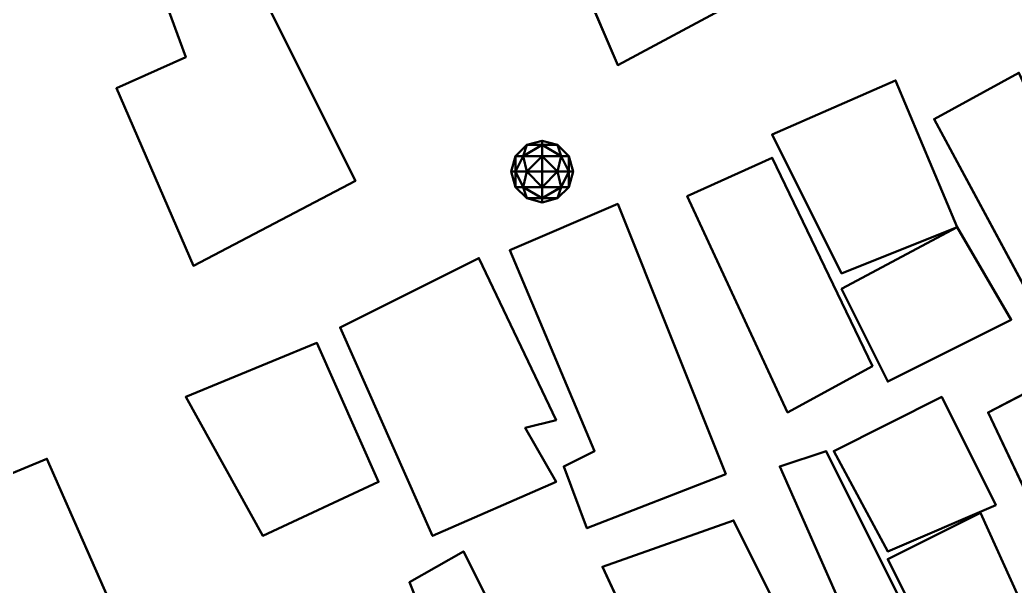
# Model space of a CAD drawing. Header units: metres. Extents: x -246 to 254, y -250 to 250.
# Drawn here: x -56.2 to 8.2, y 86.8 to 123.4 of the extents above; entities that cross this region are included whole.
import ezdxf

# ---------------------------------------------------------------- set-up
doc = ezdxf.new("R2010")
doc.units = ezdxf.units.M
doc.header["$LTSCALE"] = 5.08
doc.layers.add('一般', color=7, linetype='Continuous', lineweight=5)

# ---------------------------------------------------------------- blocks, each defined once
blk = doc.blocks.new('市街地地図 (3D)')
at = {"layer": '一般', "color": 31, "linetype": 'Continuous', "lineweight": 50}
for points, invisible_edges in [([(-44, 156, 6), (-48.5, 166.5, 6), (-47, 167, 6), (-44, 156, 6)], 12), ([(-44, 156), (-48.5, 166.5), (-47, 167), (-44, 156)], 12), ([(-36.5, 160, 6), (-44, 156, 6), (-47, 167, 6), (-36.5, 160, 6)], 14), ([(-36.5, 160), (-44, 156), (-47, 167), (-36.5, 160)], 14), ([(-66.5, 159.5, 4.5), (-74, 162, 4.5), (-72, 156.5, 4.5), (-66.5, 159.5, 4.5)], 13), ([(-66.5, 159.5), (-74, 162), (-72, 156.5), (-66.5, 159.5)], 13), ([(-72, 156.5, 4.5), (-61, 148.5, 4.5), (-66.5, 159.5, 4.5), (-72, 156.5, 4.5)], 13), ([(-72, 156.5), (-61, 148.5), (-66.5, 159.5), (-72, 156.5)], 13), ([(-72, 156.5, 4.5), (-76.5, 154.5, 4.5), (-71.5, 143, 4.5), (-72, 156.5, 4.5)], 12), ([(-72, 156.5), (-76.5, 154.5), (-71.5, 143), (-72, 156.5)], 12), ([(-72, 156.5, 4.5), (-71.5, 143, 4.5), (-61, 148.5, 4.5), (-72, 156.5, 4.5)], 13), ([(-72, 156.5), (-71.5, 143), (-61, 148.5), (-72, 156.5)], 13), ([(-15.5, 150, 4.2), (-18, 155.5, 4.2), (-23.5, 152.5, 4.2), (-15.5, 150, 4.2)], 12), ([(-15.5, 150), (-18, 155.5), (-23.5, 152.5), (-15.5, 150)], 12), ([(-34, 151.5, 4.5), (-29.5, 142.5, 4.5), (-22, 145.5, 4.5), (-26, 155, 4.5)], 8), ([(-34, 151.5), (-29.5, 142.5), (-22, 145.5), (-26, 155)], 8), ([(-15.5, 150, 4.2), (-23.5, 152.5, 4.2), (-16.5, 139.5, 4.2), (-15.5, 150, 4.2)], 13), ([(-15.5, 150), (-23.5, 152.5), (-16.5, 139.5), (-15.5, 150)], 13), ([(-39.5, 147.5, 5.7), (-33, 133.5, 5.7), (-27.5, 136.5, 5.7), (-34, 150, 5.7)], 8), ([(-39.5, 147.5), (-33, 133.5), (-27.5, 136.5), (-34, 150)], 8), ([(-44, 147, 4.8), (-51, 144, 4.8), (-45.5, 131, 4.8), (-44, 147, 4.8)], 12), ([(-44, 147), (-51, 144), (-45.5, 131), (-44, 147)], 12), ([(-45.5, 131, 4.8), (-37, 129.5, 4.8), (-44, 147, 4.8), (-45.5, 131, 4.8)], 13), ([(-45.5, 131), (-37, 129.5), (-44, 147), (-45.5, 131)], 13), ([(-29.5, 141.5, 6), (-26.5, 135.5, 6), (-18.5, 139.5, 6), (-22, 145.5, 6)], 8), ([(-29.5, 141.5), (-26.5, 135.5), (-18.5, 139.5), (-22, 145.5)], 8), ([(-62, 139, 5.1), (-53, 143.5, 5.1), (-50, 132.5, 5.1), (-62, 139, 5.1)], 14), ([(-62, 139), (-53, 143.5), (-50, 132.5), (-62, 139)], 14), ([(-53, 143.5, 5.1), (-48, 133, 5.1), (-50, 132.5, 5.1), (-53, 143.5, 5.1)], 12), ([(-53, 143.5), (-48, 133), (-50, 132.5), (-53, 143.5)], 12), ([(-20, 133.5, 4.8), (-8, 130.5, 4.8), (-6.5, 140.5, 4.8), (-20, 133.5, 4.8)], 11), ([(-20, 133.5), (-8, 130.5), (-6.5, 140.5), (-20, 133.5)], 11), ([(-50, 132.5, 5.1), (-56, 125.5, 5.1), (-62, 139, 5.1), (-50, 132.5, 5.1)], 13), ([(-50, 132.5), (-56, 125.5), (-62, 139), (-50, 132.5)], 13), ([(-72, 134.5, 9), (-67, 125.5, 9), (-59.5, 129, 9), (-63.5, 138, 9)], 8), ([(-72, 134.5), (-67, 125.5), (-59.5, 129), (-63.5, 138)], 8), ([(-30, 131, 6), (-26.5, 124.5, 6), (-19.5, 127.5, 6), (-23, 134.5, 6)], 8), ([(-30, 131), (-26.5, 124.5), (-19.5, 127.5), (-23, 134.5)], 8), ([(-20, 133.5, 4.8), (-15.5, 124, 4.8), (-8, 130.5, 4.8), (-20, 133.5, 4.8)], 14), ([(-20, 133.5), (-15.5, 124), (-8, 130.5), (-20, 133.5)], 14), ([(-50, 132.5, 5.1), (-48, 129, 5.1), (-56, 125.5, 5.1), (-50, 132.5, 5.1)], 12), ([(-50, 132.5), (-48, 129), (-56, 125.5), (-50, 132.5)], 12), ([(-45.5, 131, 4.8), (-47.5, 130, 4.8), (-46, 126, 4.8), (-45.5, 131, 4.8)], 12), ([(-45.5, 131), (-47.5, 130), (-46, 126), (-45.5, 131)], 12), ([(-45.5, 131, 4.8), (-46, 126, 4.8), (-37, 129.5, 4.8), (-45.5, 131, 4.8)], 13), ([(-45.5, 131), (-46, 126), (-37, 129.5), (-45.5, 131)], 13), ([(-33.5, 130, 4.5), (-26, 113, 4.5), (-22.5, 115, 4.5), (-30.5, 131, 4.5)], 8), ([(-33.5, 130), (-26, 113), (-22.5, 115), (-30.5, 131)], 8), ([(-81, 130.5, 6), (-87, 128, 6), (-89, 123.5, 6), (-81, 130.5, 6)], 12), ([(-89, 123.5, 6), (-75.5, 118, 6), (-81, 130.5, 6), (-89, 123.5, 6)], 13), ([(-81, 130.5), (-87, 128), (-89, 123.5), (-81, 130.5)], 12), ([(-89, 123.5), (-75.5, 118), (-81, 130.5), (-89, 123.5)], 13), ([(-45, 123.5, 5.1), (-41.5, 116, 5.1), (-33, 119.5, 5.1), (-36.5, 126.5, 5.1)], 8), ([(-45, 123.5), (-41.5, 116), (-33, 119.5), (-36.5, 126.5)], 8), ([(-26.5, 124, 6), (-20.5, 127, 6), (-19.5, 120.5, 6), (-26.5, 124, 6)], 14), ([(-26.5, 124), (-20.5, 127), (-19.5, 120.5), (-26.5, 124)], 14), ([(-20.5, 127, 6), (-18, 121.5, 6), (-19.5, 120.5, 6), (-20.5, 127, 6)], 12), ([(-20.5, 127), (-18, 121.5), (-19.5, 120.5), (-20.5, 127)], 12), ([(-57.5, 122.5, 3), (-55.5, 117.5, 3), (-51.5, 119.5, 3), (-54, 124.5, 3)], 8), ([(-57.5, 122.5), (-55.5, 117.5), (-51.5, 119.5), (-54, 124.5)], 8), ([(-19.5, 120.5, 6), (-22, 115, 6), (-26.5, 124, 6), (-19.5, 120.5, 6)], 13), ([(-19.5, 120.5), (-22, 115), (-26.5, 124), (-19.5, 120.5)], 13), ([(-89, 123.5, 6), (-85.5, 114, 6), (-75.5, 118, 6), (-89, 123.5, 6)], 12), ([(-89, 123.5), (-85.5, 114), (-75.5, 118), (-89, 123.5)], 12)]:
    blk.add_3dface(points, dxfattribs=dict(at, invisible_edges=invisible_edges))
for points in [[(-48.5, 166.5), (-48.5, 166.5, 6), (-44, 156, 6), (-44, 156)], [(-74, 162), (-74, 162, 4.5), (-72, 156.5, 4.5), (-72, 156.5)], [(-44, 156), (-44, 156, 6), (-36.5, 160, 6), (-36.5, 160)], [(-61, 148.5), (-61, 148.5, 4.5), (-66.5, 159.5, 4.5), (-66.5, 159.5)], [(-72, 156.5), (-72, 156.5, 4.5), (-76.5, 154.5, 4.5), (-76.5, 154.5)], [(-18, 155.5), (-18, 155.5, 4.2), (-23.5, 152.5, 4.2), (-23.5, 152.5)], [(-26, 155), (-26, 155, 4.5), (-34, 151.5, 4.5), (-34, 151.5)], [(-22, 145.5), (-22, 145.5, 4.5), (-26, 155, 4.5), (-26, 155)], [(-76.5, 154.5), (-76.5, 154.5, 4.5), (-71.5, 143, 4.5), (-71.5, 143)], [(-23.5, 152.5), (-23.5, 152.5, 4.2), (-16.5, 139.5, 4.2), (-16.5, 139.5)], [(-34, 151.5), (-34, 151.5, 4.5), (-29.5, 142.5, 4.5), (-29.5, 142.5)], [(-34, 150), (-34, 150, 5.7), (-39.5, 147.5, 5.7), (-39.5, 147.5)], [(-27.5, 136.5), (-27.5, 136.5, 5.7), (-34, 150, 5.7), (-34, 150)], [(-71.5, 143), (-71.5, 143, 4.5), (-61, 148.5, 4.5), (-61, 148.5)], [(-39.5, 147.5), (-39.5, 147.5, 5.7), (-33, 133.5, 5.7), (-33, 133.5)], [(-44, 147), (-44, 147, 4.8), (-51, 144, 4.8), (-51, 144)], [(-37, 129.5), (-37, 129.5, 4.8), (-44, 147, 4.8), (-44, 147)], [(-29.5, 142.5), (-29.5, 142.5, 4.5), (-22, 145.5, 4.5), (-22, 145.5)], [(-22, 145.5), (-22, 145.5, 6), (-29.5, 141.5, 6), (-29.5, 141.5)], [(-18.5, 139.5), (-18.5, 139.5, 6), (-22, 145.5, 6), (-22, 145.5)], [(-51, 144), (-51, 144, 4.8), (-45.5, 131, 4.8), (-45.5, 131)], [(-53, 143.5), (-53, 143.5, 5.1), (-62, 139, 5.1), (-62, 139)], [(-48, 133), (-48, 133, 5.1), (-53, 143.5, 5.1), (-53, 143.5)], [(-29.5, 141.5), (-29.5, 141.5, 6), (-26.5, 135.5, 6), (-26.5, 135.5)], [(-6.5, 140.5), (-6.5, 140.5, 4.8), (-20, 133.5, 4.8), (-20, 133.5)], [(-26.5, 135.5), (-26.5, 135.5, 6), (-18.5, 139.5, 6), (-18.5, 139.5)], [(-62, 139), (-62, 139, 5.1), (-56, 125.5, 5.1), (-56, 125.5)], [(-63.5, 138), (-63.5, 138, 9), (-72, 134.5, 9), (-72, 134.5)], [(-59.5, 129), (-59.5, 129, 9), (-63.5, 138, 9), (-63.5, 138)], [(-33, 133.5), (-33, 133.5, 5.7), (-27.5, 136.5, 5.7), (-27.5, 136.5)], [(-72, 134.5), (-72, 134.5, 9), (-67, 125.5, 9), (-67, 125.5)], [(-23, 134.5), (-23, 134.5, 6), (-30, 131, 6), (-30, 131)], [(-19.5, 127.5), (-19.5, 127.5, 6), (-23, 134.5, 6), (-23, 134.5)], [(-50, 132.5), (-50, 132.5, 5.1), (-48, 133, 5.1), (-48, 133)], [(-20, 133.5), (-20, 133.5, 4.8), (-15.5, 124, 4.8), (-15.5, 124)], [(-48, 129), (-48, 129, 5.1), (-50, 132.5, 5.1), (-50, 132.5)], [(-45.5, 131), (-45.5, 131, 4.8), (-47.5, 130, 4.8), (-47.5, 130)], [(-30.5, 131), (-30.5, 131, 4.5), (-33.5, 130, 4.5), (-33.5, 130)], [(-22.5, 115), (-22.5, 115, 4.5), (-30.5, 131, 4.5), (-30.5, 131)], [(-30, 131), (-30, 131, 6), (-26.5, 124.5, 6), (-26.5, 124.5)], [(-81, 130.5), (-81, 130.5, 6), (-87, 128, 6), (-87, 128)], [(-75.5, 118), (-75.5, 118, 6), (-81, 130.5, 6), (-81, 130.5)], [(-47.5, 130), (-47.5, 130, 4.8), (-46, 126, 4.8), (-46, 126)], [(-33.5, 130), (-33.5, 130, 4.5), (-26, 113, 4.5), (-26, 113)], [(-67, 125.5), (-67, 125.5, 9), (-59.5, 129, 9), (-59.5, 129)], [(-56, 125.5), (-56, 125.5, 5.1), (-48, 129, 5.1), (-48, 129)], [(-46, 126), (-46, 126, 4.8), (-37, 129.5, 4.8), (-37, 129.5)], [(-26.5, 124.5), (-26.5, 124.5, 6), (-19.5, 127.5, 6), (-19.5, 127.5)], [(-36.5, 126.5), (-36.5, 126.5, 5.1), (-45, 123.5, 5.1), (-45, 123.5)], [(-33, 119.5), (-33, 119.5, 5.1), (-36.5, 126.5, 5.1), (-36.5, 126.5)], [(-20.5, 127), (-20.5, 127, 6), (-26.5, 124, 6), (-26.5, 124)], [(-18, 121.5), (-18, 121.5, 6), (-20.5, 127, 6), (-20.5, 127)], [(-54, 124.5), (-54, 124.5, 3), (-57.5, 122.5, 3), (-57.5, 122.5)], [(-51.5, 119.5), (-51.5, 119.5, 3), (-54, 124.5, 3), (-54, 124.5)], [(-26.5, 124), (-26.5, 124, 6), (-22, 115, 6), (-22, 115)], [(-45, 123.5), (-45, 123.5, 5.1), (-41.5, 116, 5.1), (-41.5, 116)], [(-57.5, 122.5), (-57.5, 122.5, 3), (-55.5, 117.5, 3), (-55.5, 117.5)]]:
    blk.add_3dface(points, dxfattribs=at)
blk = doc.blocks.new('アーケイド (3D)')
at = {"layer": '一般', "color": 1}
blk.add_blockref('市街地地図 (3D)', (0, 0), dxfattribs=at)
blk = doc.blocks.new('NW4 (3D)')
at = {"layer": '一般', "color": 4, "linetype": 'Continuous', "lineweight": 50}
for points in [[(-48.9, 150.832, -1), (-49.9, 150.832), (-48.9, 151.1)], [(-49.9, 150.832), (-48.9, 150.832, 1), (-48.9, 151.1)], [(-48.9, 150.832, 1), (-47.9, 150.832), (-48.9, 151.1)], [(-47.9, 150.832), (-48.9, 150.832, -1), (-48.9, 151.1)], [(-50.125, 150.1, -1.225), (-50.632, 150.1), (-49.9, 150.832)], [(-50.632, 150.1), (-50.125, 150.1, 1.225), (-49.9, 150.832)], [(-48.9, 150.1, -1.732), (-50.125, 150.1, -1.225), (-48.9, 150.832, -1)], [(-48.9, 150.832, -1), (-50.125, 150.1, -1.225), (-49.9, 150.832)], [(-49.9, 150.832), (-50.125, 150.1, 1.225), (-48.9, 150.832, 1)], [(-50.125, 150.1, 1.225), (-48.9, 150.1, 1.732), (-48.9, 150.832, 1)], [(-48.9, 150.1, 1.732), (-47.675, 150.1, 1.225), (-48.9, 150.832, 1)], [(-48.9, 150.832, 1), (-47.675, 150.1, 1.225), (-47.9, 150.832)], [(-47.9, 150.832), (-47.675, 150.1, -1.225), (-48.9, 150.832, -1)], [(-47.675, 150.1, -1.225), (-48.9, 150.1, -1.732), (-48.9, 150.832, -1)], [(-47.675, 150.1, 1.225), (-47.168, 150.1), (-47.9, 150.832)], [(-47.168, 150.1), (-47.675, 150.1, -1.225), (-47.9, 150.832)], [(-50.632, 149.1, -1), (-50.9, 149.1), (-50.632, 150.1)], [(-50.9, 149.1), (-50.632, 149.1, 1), (-50.632, 150.1)], [(-49.9, 149.1, -1.732), (-50.632, 149.1, -1), (-50.125, 150.1, -1.225)], [(-50.125, 150.1, -1.225), (-50.632, 149.1, -1), (-50.632, 150.1)], [(-50.632, 150.1), (-50.632, 149.1, 1), (-50.125, 150.1, 1.225)], [(-50.632, 149.1, 1), (-49.9, 149.1, 1.732), (-50.125, 150.1, 1.225)], [(-48.9, 150.1, -1.732), (-49.9, 149.1, -1.732), (-50.125, 150.1, -1.225)], [(-50.125, 150.1, 1.225), (-49.9, 149.1, 1.732), (-48.9, 150.1, 1.732)], [(-48.9, 149.1, -2), (-49.9, 149.1, -1.732), (-48.9, 150.1, -1.732)], [(-49.9, 149.1, 1.732), (-48.9, 149.1, 2), (-48.9, 150.1, 1.732)], [(-48.9, 149.1, 2), (-47.9, 149.1, 1.732), (-48.9, 150.1, 1.732)], [(-48.9, 150.1, 1.732), (-47.9, 149.1, 1.732), (-47.675, 150.1, 1.225)], [(-47.675, 150.1, -1.225), (-47.9, 149.1, -1.732), (-48.9, 150.1, -1.732)], [(-47.9, 149.1, -1.732), (-48.9, 149.1, -2), (-48.9, 150.1, -1.732)], [(-47.9, 149.1, 1.732), (-47.168, 149.1, 1), (-47.675, 150.1, 1.225)], [(-47.168, 149.1, -1), (-47.9, 149.1, -1.732), (-47.675, 150.1, -1.225)], [(-47.675, 150.1, 1.225), (-47.168, 149.1, 1), (-47.168, 150.1)], [(-47.168, 150.1), (-47.168, 149.1, -1), (-47.675, 150.1, -1.225)], [(-47.168, 149.1, 1), (-46.9, 149.1), (-47.168, 150.1)], [(-46.9, 149.1), (-47.168, 149.1, -1), (-47.168, 150.1)], [(-50.632, 149.1, -1), (-50.632, 148.1), (-50.9, 149.1)], [(-50.9, 149.1), (-50.632, 148.1), (-50.632, 149.1, 1)], [(-49.9, 149.1, -1.732), (-50.125, 148.1, -1.225), (-50.632, 149.1, -1)], [(-50.125, 148.1, -1.225), (-50.632, 148.1), (-50.632, 149.1, -1)], [(-50.632, 148.1), (-50.125, 148.1, 1.225), (-50.632, 149.1, 1)], [(-50.632, 149.1, 1), (-50.125, 148.1, 1.225), (-49.9, 149.1, 1.732)], [(-48.9, 148.1, -1.732), (-50.125, 148.1, -1.225), (-49.9, 149.1, -1.732)], [(-50.125, 148.1, 1.225), (-48.9, 148.1, 1.732), (-49.9, 149.1, 1.732)], [(-48.9, 149.1, -2), (-48.9, 148.1, -1.732), (-49.9, 149.1, -1.732)], [(-49.9, 149.1, 1.732), (-48.9, 148.1, 1.732), (-48.9, 149.1, 2)], [(-48.9, 149.1, 2), (-48.9, 148.1, 1.732), (-47.9, 149.1, 1.732)], [(-48.9, 148.1, 1.732), (-47.675, 148.1, 1.225), (-47.9, 149.1, 1.732)], [(-47.675, 148.1, -1.225), (-48.9, 148.1, -1.732), (-47.9, 149.1, -1.732)], [(-47.9, 149.1, -1.732), (-48.9, 148.1, -1.732), (-48.9, 149.1, -2)], [(-47.9, 149.1, 1.732), (-47.675, 148.1, 1.225), (-47.168, 149.1, 1)], [(-47.168, 149.1, -1), (-47.675, 148.1, -1.225), (-47.9, 149.1, -1.732)], [(-47.675, 148.1, 1.225), (-47.168, 148.1), (-47.168, 149.1, 1)], [(-47.168, 148.1), (-47.675, 148.1, -1.225), (-47.168, 149.1, -1)], [(-47.168, 149.1, 1), (-47.168, 148.1), (-46.9, 149.1)], [(-46.9, 149.1), (-47.168, 148.1), (-47.168, 149.1, -1)], [(-50.125, 148.1, -1.225), (-49.9, 147.368), (-50.632, 148.1)], [(-50.632, 148.1), (-49.9, 147.368), (-50.125, 148.1, 1.225)], [(-48.9, 148.1, -1.732), (-48.9, 147.368, -1), (-50.125, 148.1, -1.225)], [(-48.9, 147.368, -1), (-49.9, 147.368), (-50.125, 148.1, -1.225)], [(-49.9, 147.368), (-48.9, 147.368, 1), (-50.125, 148.1, 1.225)], [(-50.125, 148.1, 1.225), (-48.9, 147.368, 1), (-48.9, 148.1, 1.732)], [(-48.9, 148.1, 1.732), (-48.9, 147.368, 1), (-47.675, 148.1, 1.225)], [(-48.9, 147.368, 1), (-47.9, 147.368), (-47.675, 148.1, 1.225)], [(-47.9, 147.368), (-48.9, 147.368, -1), (-47.675, 148.1, -1.225)], [(-47.675, 148.1, -1.225), (-48.9, 147.368, -1), (-48.9, 148.1, -1.732)], [(-47.675, 148.1, 1.225), (-47.9, 147.368), (-47.168, 148.1)], [(-47.168, 148.1), (-47.9, 147.368), (-47.675, 148.1, -1.225)], [(-48.9, 147.368, -1), (-48.9, 147.1), (-49.9, 147.368)], [(-49.9, 147.368), (-48.9, 147.1), (-48.9, 147.368, 1)], [(-48.9, 147.368, 1), (-48.9, 147.1), (-47.9, 147.368)], [(-47.9, 147.368), (-48.9, 147.1), (-48.9, 147.368, -1)]]:
    blk.add_3dface(points, dxfattribs=at)
blk = doc.blocks.new('敷地 (3D)')
at = {"layer": '一般', "color": 19, "linetype": 'Continuous', "lineweight": 50}
for points in [[(-272.5, 285.5, 0.1), (227.5, 285.5, 0.1), (227.5, -214.5, 0.1), (-272.5, -214.5, 0.1)], [(-272.5, 285.5), (227.5, 285.5), (227.5, -214.5), (-272.5, -214.5)]]:
    blk.add_3dface(points, dxfattribs=at)
blk = doc.blocks.new('高層建築・集合住宅 (3D)')
at = {"layer": '一般', "color": 7}
for name, p in [('敷地 (3D)', (0, 0)), ('アーケイド (3D)', (0, 0, 2.4)), ('市街地地図 (3D)', (0, 0)), ('NW4 (3D)', (0, 0, 2))]:
    blk.add_blockref(name, p, dxfattribs=at)
at = {"layer": '一般', "color": 1}
for name, p in [('アーケイド (3D)', (0, 0, 2.4)), ('市街地地図 (3D)', (0, 0)), ('アーケイド (3D)', (0, 0, 2.4)), ('市街地地図 (3D)', (0, 0))]:
    blk.add_blockref(name, p, dxfattribs=at)
at = {"layer": '一般', "color": 31}
for name, p in [('アーケイド (3D)', (0, 0, 2.4)), ('市街地地図 (3D)', (0, 0))]:
    blk.add_blockref(name, p, dxfattribs=at)

msp = doc.modelspace()

# ---------------------------------------------------------------- block references
at = {"layer": '一般', "color": 7}
for name, p in [('高層建築・集合住宅 (3D)', (26.5, -35.5)), ('アーケイド (3D)', (26.5, -35.5, 2.4)), ('市街地地図 (3D)', (26.5, -35.5))]:
    msp.add_blockref(name, p, dxfattribs=at)

doc.saveas('drawing.dxf')
